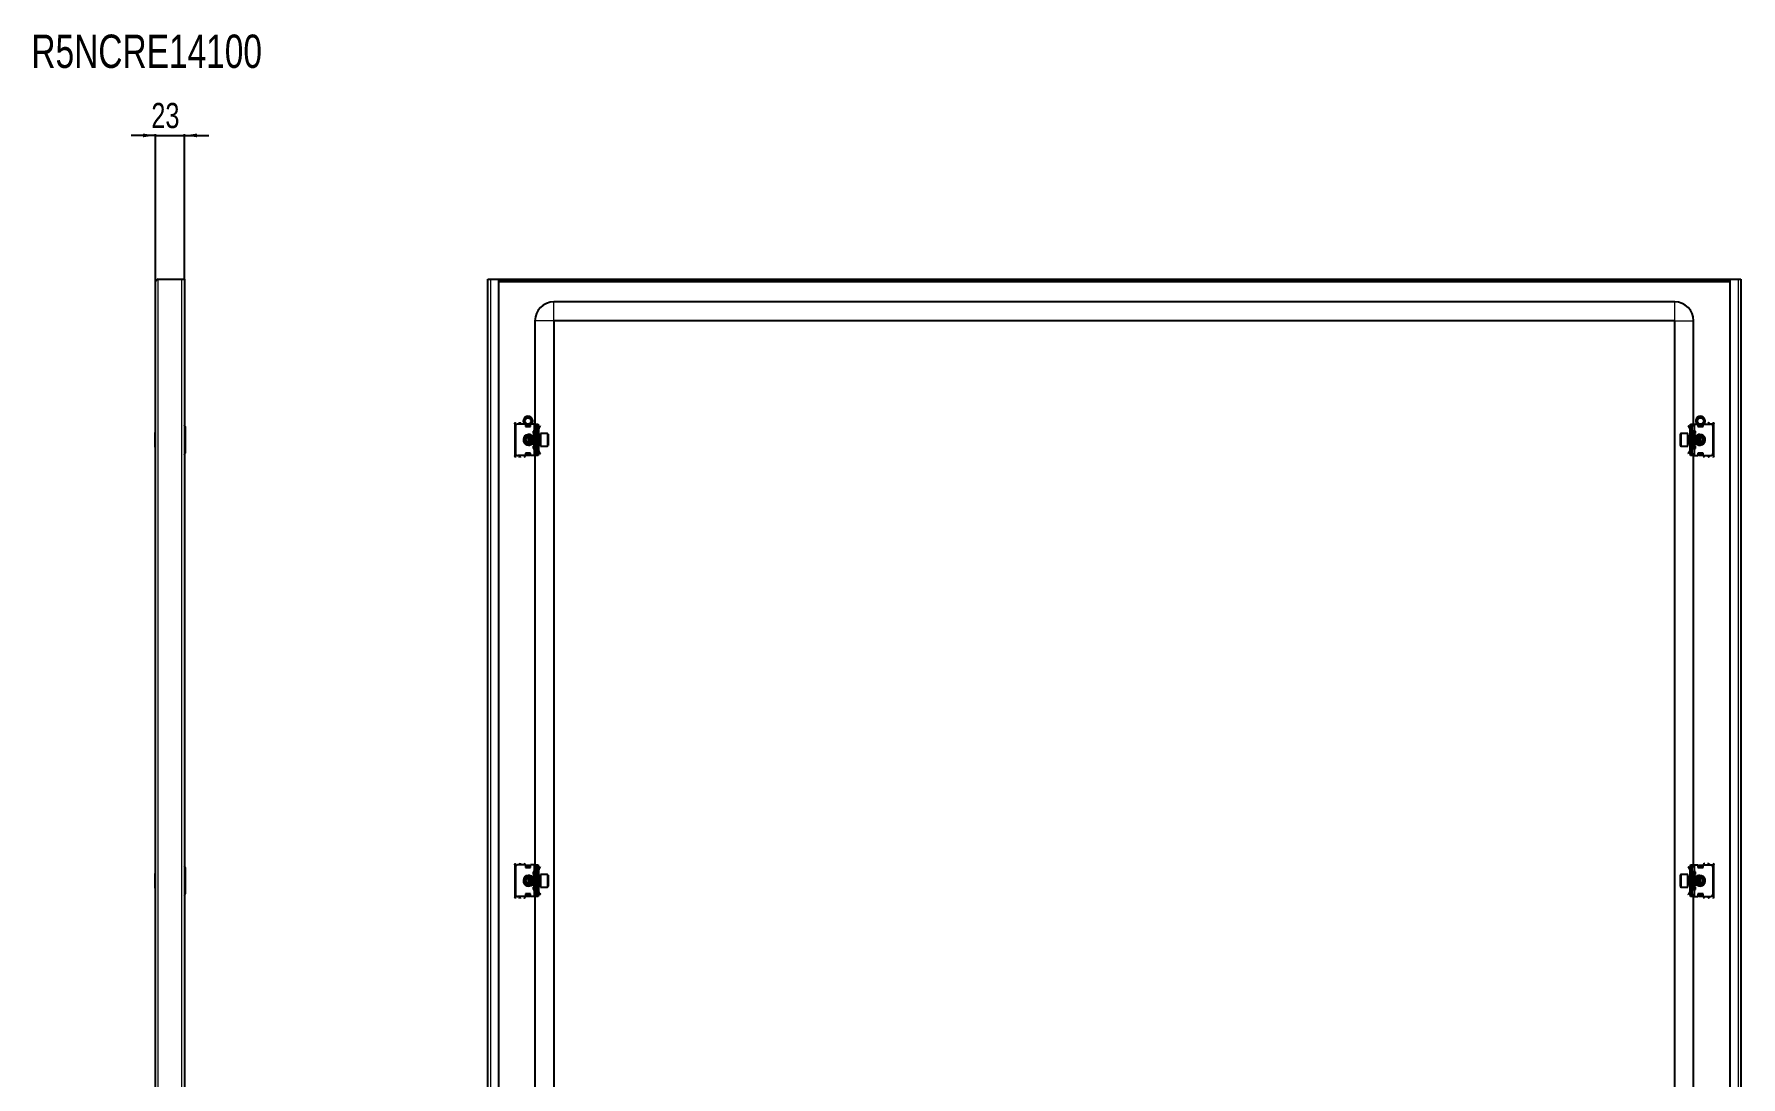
# Model space of a CAD drawing. Header units: millimetres. Extents: x -661 to 2120, y -490 to 1191.
# Drawn here: x 766 to 2120, y 363 to 1191 of the extents above; entities that cross this region are included whole.
import ezdxf

# ---------------------------------------------------------------- set-up
doc = ezdxf.new("R2010")
doc.units = ezdxf.units.MM
doc.layers.add('FORMAT', color=7, linetype='Continuous')
doc.styles.add('SLDTEXTSTYLE0', font='TXT', dxfattribs={"width": 0.75})
doc.dimstyles.new('SLDDIMSTYLE0', dxfattribs={"dimtxt": 20, "dimasz": 10, "dimexe": 0, "dimexo": 0.0625, "dimgap": 5, "dimtad": 2, "dimdec": 1, "dimrnd": 1e-09, "dimzin": 12, "dimdsep": 46, "dimtxsty": 'SLDTEXTSTYLE0', "dimsah": 1, "dimcen": 0.09, "dimadec": 0, "dimazin": 3, "dimtfac": 1, "dimtmove": 0, "dimatfit": 0, "dimfxl": 0, "dimfrac": 2, "dimtolj": 1, "dimtzin": 12, "dimarcsym": 0})

# ---------------------------------------------------------------- blocks, each defined once
blk = doc.blocks.new('_D')
at = {"layer": 'FORMAT'}
for p, q in [((862.3, 1110.4), (843, 1110.4)), ((862.3, 994.2), (862.3, 1111.4)), ((862.3, 1110.4), (885.3, 1110.4)), ((885.3, 996.3), (885.3, 1111.4)), ((885.3, 1110.4), (904.5, 1110.4))]:
    blk.add_line(p, q, dxfattribs=at)
for points in [[(862.3, 1110.4), (852.3, 1111.9), (852.3, 1108.9)], [(885.3, 1110.4), (895.3, 1108.9), (895.3, 1111.9)]]:
    blk.add_solid(points, dxfattribs=at)
at = {"layer": 'FORMAT', "insert": (859, 1136.2), "char_height": 20, "attachment_point": 1, "style": 'SLDTEXTSTYLE0'}
blk.add_mtext('23', dxfattribs=at)

msp = doc.modelspace()

# ---------------------------------------------------------------- linework, layer by layer
at = {"color": 7, "linetype": 'Continuous', "lineweight": 25}
for p, q in [((862.25, -356.66), (862.25, 994.14)), ((864.35, 996.24), (883.15, 996.24)), ((883.15, 996.24), (885.25, 996.24)), ((885.25, 996.24), (885.25, -358.76)), ((1125.79, 996.24), (1127.89, 996.24)), ((1125.79, -358.76), (1125.79, 996.24)), ((1127.89, 996.24), (1134.29, 996.24)), ((1134.29, 996.24), (1134.29, -358.76)), ((1134.29, 996.24), (2111.29, 996.24)), ((1134.29, 994.74), (2111.29, 994.74)), ((2111.29, -358.76), (2111.29, 996.24)), ((2111.29, 996.24), (2117.69, 996.24)), ((2117.69, 996.24), (2119.79, 996.24)), ((2119.79, 996.24), (2119.79, -358.76)), ((2067.29, 978.24), (1178.29, 978.24)), ((1163.29, 963.24), (1163.29, 881.24)), ((1178.29, 963.24), (1178.29, -325.76)), ((2067.29, 963.24), (1178.29, 963.24)), ((2067.29, -325.76), (2067.29, 963.24)), ((2082.29, 881.24), (2082.29, 963.24)), ((1147.29, 881.49), (1147.29, 855.99)), ((1155.79, 881.24), (1149.79, 881.24)), ((1155.79, 881.24), (1155.79, 879.24)), ((1155.99, 880.45), (1155.79, 880.57)), ((1155.99, 879.24), (1155.99, 880.45)), ((1156.04, 880.86), (1156.38, 881.1)), ((1156.54, 880.86), (1156.04, 880.51)), ((1156.04, 880.51), (1156.04, 880.86)), ((1156.04, 879.59), (1156.04, 880.51)), ((1156.54, 881.01), (1156.54, 880.86)), ((1156.54, 880.86), (1156.95, 880.86)), ((1158.64, 880.86), (1159.04, 880.86)), ((1159.04, 880.86), (1159.04, 881.01)), ((1159.54, 880.51), (1159.04, 880.86)), ((1159.21, 881.1), (1159.54, 880.86)), ((1159.54, 880.86), (1159.54, 880.51)), ((1159.79, 880.57), (1159.54, 880.42)), ((1159.54, 880.51), (1159.54, 879.59)), ((1159.79, 879.24), (1159.79, 881.24)), ((1162.29, 881.24), (1159.79, 881.24)), ((1163.79, 881.24), (1162.29, 881.24)), ((1163.79, 881.24), (1165.79, 881.24)), ((1163.79, 879.24), (1163.79, 881.24)), ((1165.79, 881.24), (1165.79, 880.97)), ((1165.79, 880.97), (1165.79, 856.51)), ((1165.79, 880.16), (1166, 879.95)), ((2079.59, 879.95), (2079.79, 880.16)), ((2079.79, 881.24), (2081.79, 881.24)), ((2079.79, 880.97), (2079.79, 881.24)), ((2079.79, 856.51), (2079.79, 880.97)), ((2081.79, 881.24), (2081.79, 879.24)), ((2081.79, 881.24), (2083.29, 881.24)), ((2083.29, 881.24), (2085.79, 881.24)), ((2085.79, 881.24), (2085.79, 879.24)), ((2086.04, 880.42), (2085.79, 880.57)), ((2086.04, 880.86), (2086.38, 881.1)), ((2086.54, 880.86), (2086.04, 880.51)), ((2086.04, 880.51), (2086.04, 880.86)), ((2086.04, 879.59), (2086.04, 880.51)), ((2086.54, 881.01), (2086.54, 880.86)), ((2086.54, 880.86), (2086.95, 880.86)), ((2088.64, 880.86), (2089.04, 880.86)), ((2089.04, 880.86), (2089.04, 881.01)), ((2089.54, 880.51), (2089.04, 880.86)), ((2089.21, 881.1), (2089.54, 880.86)), ((2089.54, 880.86), (2089.54, 880.51)), ((2089.54, 880.51), (2089.54, 879.59)), ((2089.79, 880.57), (2089.59, 880.45)), ((2089.59, 880.45), (2089.59, 879.24)), ((2089.79, 881.24), (2095.79, 881.24)), ((2089.79, 879.24), (2089.79, 881.24)), ((2098.29, 855.99), (2098.29, 881.49)), ((862.25, 874.53), (861.95, 874.53)), ((861.95, 862.96), (861.95, 874.53)), ((885.75, 879.24), (885.75, 858.24)), ((1147.79, 879.24), (1147.79, 858.24)), ((1155.79, 879.24), (1159.79, 879.24)), ((1156.04, 879.24), (1156.04, 879.59)), ((1158.35, 871.74), (1157.79, 871.19)), ((1157.79, 871.19), (1157.79, 866.3)), ((1158.41, 871.74), (1158.35, 871.74)), ((1158.35, 871.74), (1158.35, 865.74)), ((1158.79, 871.19), (1158.41, 871.74)), ((1158.41, 871.74), (1158.41, 867.6)), ((1158.41, 867.6), (1158.41, 865.74)), ((1159.18, 871.74), (1158.79, 871.19)), ((1158.79, 871.19), (1158.79, 867.81)), ((1158.79, 867.81), (1158.79, 866.3)), ((1159.41, 871.74), (1159.18, 871.74)), ((1159.18, 871.74), (1159.18, 867.6)), ((1159.18, 867.6), (1159.18, 865.74)), ((1159.79, 871.19), (1159.41, 871.74)), ((1159.41, 871.74), (1159.41, 867.6)), ((1159.41, 867.6), (1159.41, 865.74)), ((1159.54, 879.59), (1159.54, 879.24)), ((1159.62, 871.43), (1159.87, 871.29)), ((1160.18, 871.74), (1159.79, 871.19)), ((1159.79, 871.19), (1159.79, 867.81)), ((1159.79, 867.81), (1159.79, 866.3)), ((1160.41, 871.74), (1160.18, 871.74)), ((1160.18, 871.74), (1160.18, 867.6)), ((1160.18, 867.6), (1160.18, 865.74)), ((1160.79, 871.19), (1160.41, 871.74)), ((1160.41, 871.74), (1160.41, 867.6)), ((1160.41, 867.6), (1160.41, 865.74)), ((1161.18, 871.74), (1160.79, 871.19)), ((1160.79, 871.19), (1160.79, 867.81)), ((1160.79, 867.81), (1160.79, 866.3)), ((1161.41, 871.74), (1161.18, 871.74)), ((1161.18, 871.74), (1161.18, 867.6)), ((1161.18, 867.6), (1161.18, 865.74)), ((1161.79, 871.19), (1161.41, 871.74)), ((1161.41, 871.74), (1161.41, 867.6)), ((1161.41, 867.6), (1161.41, 865.74)), ((1161.79, 875.74), (1161.79, 873.74)), ((1162.29, 875.74), (1161.79, 875.74)), ((1161.79, 873.99), (1162.79, 873.99)), ((1161.79, 873.74), (1163.47, 872.77)), ((1163.29, 872.74), (1161.79, 872.74)), ((1161.79, 872.74), (1161.79, 864.74)), ((1163.79, 875.74), (1162.29, 875.74)), ((1162.79, 873.99), (1163.29, 873.99)), ((1163.29, 873.99), (1163.29, 872.88)), ((1163.79, 879.24), (1163.79, 858.24)), ((1164.79, 858.24), (1164.79, 879.24)), ((1166.29, 877.49), (1165.79, 877.49)), ((1166.29, 873.99), (1165.79, 873.99)), ((1166.18, 871.74), (1165.79, 871.19)), ((1166.41, 871.74), (1166.18, 871.74)), ((1166.18, 871.74), (1166.18, 867.6)), ((1166.18, 867.6), (1166.18, 865.74)), ((1166.29, 879.24), (1166.29, 878.78)), ((1166.29, 873.99), (1166.29, 877.49)), ((1166.29, 871.74), (1166.29, 873.99)), ((1166.38, 878.91), (1167.35, 879.88)), ((1166.73, 878.55), (1166.38, 878.91)), ((1166.79, 871.19), (1166.41, 871.74)), ((1166.41, 871.74), (1166.41, 867.6)), ((1166.41, 867.6), (1166.41, 865.74)), ((1166.73, 878.55), (1167.71, 879.53)), ((1167.18, 871.74), (1166.79, 871.19)), ((1166.79, 871.19), (1166.79, 867.81)), ((1166.79, 867.81), (1166.79, 866.3)), ((1167.54, 871.74), (1167.18, 871.74)), ((1167.18, 871.74), (1167.18, 867.6)), ((1167.18, 867.6), (1167.18, 865.74)), ((1167.35, 879.88), (1167.71, 879.53)), ((1173.19, 873.74), (1167.79, 873.74)), ((1167.79, 873.74), (1167.79, 863.74)), ((1173.79, 873.14), (1173.79, 864.34)), ((2071.79, 872.81), (2071.79, 873.14)), ((2071.79, 864.34), (2071.79, 872.81)), ((2077.79, 873.74), (2072.39, 873.74)), ((2077.79, 873.36), (2077.79, 873.74)), ((2077.79, 863.74), (2077.79, 873.36)), ((2078.23, 879.88), (2077.88, 879.53)), ((2078.85, 878.55), (2077.88, 879.53)), ((2078.41, 871.74), (2078.04, 871.74)), ((2079.21, 878.91), (2078.23, 879.88)), ((2078.79, 871.19), (2078.41, 871.74)), ((2078.41, 867.6), (2078.41, 871.74)), ((2078.41, 865.74), (2078.41, 867.6)), ((2079.18, 871.74), (2078.79, 871.19)), ((2078.79, 867.81), (2078.79, 871.19)), ((2078.79, 866.3), (2078.79, 867.81)), ((2078.85, 878.55), (2079.21, 878.91)), ((2079.41, 871.74), (2079.18, 871.74)), ((2079.18, 867.6), (2079.18, 871.74)), ((2079.18, 865.74), (2079.18, 867.6)), ((2079.29, 879.24), (2079.29, 878.85)), ((2079.29, 877.49), (2079.79, 877.49)), ((2079.29, 877.49), (2079.29, 873.99)), ((2079.79, 873.99), (2079.29, 873.99)), ((2079.29, 873.99), (2079.29, 871.74)), ((2079.79, 871.19), (2079.41, 871.74)), ((2079.41, 867.6), (2079.41, 871.74)), ((2079.41, 865.74), (2079.41, 867.6)), ((2080.79, 879.24), (2080.79, 858.24)), ((2081.79, 858.24), (2081.79, 879.24)), ((2083.29, 875.74), (2081.79, 875.74)), ((2082.12, 872.77), (2083.79, 873.74)), ((2082.29, 872.88), (2082.29, 873.99)), ((2082.29, 873.99), (2082.79, 873.99)), ((2083.79, 872.74), (2082.29, 872.74)), ((2082.79, 873.99), (2083.79, 873.99)), ((2083.79, 875.74), (2083.29, 875.74)), ((2083.79, 873.74), (2083.79, 875.74)), ((2083.79, 864.74), (2083.79, 872.74)), ((2084.18, 871.74), (2083.79, 871.19)), ((2084.41, 871.74), (2084.18, 871.74)), ((2084.18, 867.6), (2084.18, 871.74)), ((2084.18, 865.74), (2084.18, 867.6)), ((2084.79, 871.19), (2084.41, 871.74)), ((2084.41, 867.6), (2084.41, 871.74)), ((2084.41, 865.74), (2084.41, 867.6)), ((2085.18, 871.74), (2084.79, 871.19)), ((2084.79, 867.81), (2084.79, 871.19)), ((2084.79, 866.3), (2084.79, 867.81)), ((2085.41, 871.74), (2085.18, 871.74)), ((2085.18, 867.6), (2085.18, 871.74)), ((2085.18, 865.74), (2085.18, 867.6)), ((2085.79, 871.19), (2085.41, 871.74)), ((2085.41, 867.6), (2085.41, 871.74)), ((2085.41, 865.74), (2085.41, 867.6)), ((2085.72, 871.29), (2085.96, 871.43)), ((2085.79, 879.24), (2089.79, 879.24)), ((2086.18, 871.74), (2085.79, 871.19)), ((2085.79, 867.81), (2085.79, 871.19)), ((2085.79, 866.3), (2085.79, 867.81)), ((2086.04, 879.24), (2086.04, 879.59)), ((2086.41, 871.74), (2086.18, 871.74)), ((2086.18, 867.6), (2086.18, 871.74)), ((2086.18, 865.74), (2086.18, 867.6)), ((2086.79, 871.19), (2086.41, 871.74)), ((2086.41, 867.6), (2086.41, 871.74)), ((2086.41, 865.74), (2086.41, 867.6)), ((2087.18, 871.74), (2086.79, 871.19)), ((2086.79, 867.81), (2086.79, 871.19)), ((2086.79, 866.3), (2086.79, 867.81)), ((2087.24, 871.74), (2087.18, 871.74)), ((2087.18, 867.6), (2087.18, 871.74)), ((2087.18, 865.74), (2087.18, 867.6)), ((2087.79, 871.19), (2087.24, 871.74)), ((2087.24, 871.51), (2087.24, 871.74)), ((2087.24, 865.74), (2087.24, 871.51)), ((2087.79, 871), (2087.79, 871.19)), ((2087.79, 866.3), (2087.79, 871)), ((2089.54, 879.59), (2089.54, 879.24)), ((2097.79, 858.24), (2097.79, 879.24)), ((861.95, 862.96), (862.25, 862.96)), ((1155.79, 856.24), (1149.79, 856.24)), ((1155.29, 856.24), (1155.29, 855.99)), ((1159.79, 858.24), (1155.79, 858.24)), ((1155.79, 858.24), (1155.79, 856.24)), ((1155.79, 856.36), (1155.99, 856.36)), ((1155.99, 856.36), (1155.99, 858.24)), ((1156.04, 857.89), (1156.04, 858.24)), ((1156.04, 856.97), (1156.04, 857.89)), ((1156.04, 856.97), (1156.54, 856.62)), ((1156.04, 856.62), (1156.04, 856.97)), ((1156.54, 856.27), (1156.04, 856.62)), ((1159.04, 856.62), (1156.54, 856.62)), ((1156.54, 856.62), (1156.54, 856.27)), ((1159.04, 856.27), (1156.54, 856.27)), ((1157.27, 866.18), (1158.1, 865.99)), ((1157.79, 866.3), (1158.35, 865.74)), ((1158.35, 865.74), (1158.41, 865.74)), ((1158.41, 865.74), (1158.79, 866.3)), ((1158.58, 866), (1158.96, 866.06)), ((1158.79, 866.3), (1159.18, 865.74)), ((1159.04, 856.62), (1159.54, 856.97)), ((1159.04, 856.27), (1159.04, 856.62)), ((1159.54, 856.62), (1159.04, 856.27)), ((1159.18, 865.74), (1159.41, 865.74)), ((1159.41, 865.74), (1159.79, 866.3)), ((1159.54, 858.24), (1159.54, 857.89)), ((1159.54, 857.89), (1159.54, 856.97)), ((1159.54, 856.97), (1159.54, 856.62)), ((1159.87, 866.19), (1159.62, 866.05)), ((1159.79, 866.3), (1160.18, 865.74)), ((1159.79, 856.24), (1159.79, 858.24)), ((1162.29, 856.24), (1159.79, 856.24)), ((1160.18, 865.74), (1160.41, 865.74)), ((1160.41, 865.74), (1160.79, 866.3)), ((1160.79, 866.3), (1161.18, 865.74)), ((1161.18, 865.74), (1161.41, 865.74)), ((1161.41, 865.74), (1161.79, 866.3)), ((1161.79, 864.74), (1163.29, 864.74)), ((1163.47, 864.71), (1161.79, 863.74)), ((1161.79, 863.74), (1161.79, 861.74)), ((1162.79, 863.49), (1161.79, 863.49)), ((1161.79, 861.74), (1162.29, 861.74)), ((1162.29, 861.74), (1163.79, 861.74)), ((1163.79, 856.24), (1162.29, 856.24)), ((1163.29, 863.49), (1162.79, 863.49)), ((1163.29, 864.61), (1163.29, 863.49)), ((1163.29, 856.24), (1163.29, 531.24)), ((1163.79, 856.24), (1163.79, 858.24)), ((1165.79, 856.24), (1163.79, 856.24)), ((1165.79, 866.3), (1166.18, 865.74)), ((1165.79, 863.49), (1166.29, 863.49)), ((1166.29, 859.99), (1165.79, 859.99)), ((1166, 857.53), (1165.79, 857.33)), ((1165.79, 856.51), (1165.79, 856.24)), ((1166.18, 865.74), (1166.41, 865.74)), ((1166.29, 863.49), (1166.29, 865.74)), ((1166.29, 859.99), (1166.29, 863.49)), ((1166.29, 858.24), (1166.29, 858.64)), ((1166.73, 858.93), (1166.38, 858.58)), ((1166.38, 858.58), (1167.35, 857.6)), ((1166.41, 865.74), (1166.79, 866.3)), ((1166.73, 858.93), (1167.71, 857.96)), ((1166.79, 866.3), (1167.18, 865.74)), ((1167.18, 865.74), (1167.54, 865.74)), ((1167.35, 857.6), (1167.71, 857.96)), ((1167.79, 863.74), (1173.19, 863.74)), ((2072.39, 863.74), (2077.79, 863.74)), ((2078.85, 858.93), (2077.88, 857.96)), ((2078.23, 857.6), (2077.88, 857.96)), ((2078.04, 865.74), (2078.41, 865.74)), ((2079.21, 858.58), (2078.23, 857.6)), ((2078.41, 865.74), (2078.79, 866.3)), ((2078.79, 866.3), (2079.18, 865.74)), ((2078.85, 858.93), (2079.21, 858.58)), ((2079.18, 865.74), (2079.41, 865.74)), ((2079.29, 865.74), (2079.29, 863.49)), ((2079.29, 863.49), (2079.29, 859.99)), ((2079.29, 863.49), (2079.79, 863.49)), ((2079.29, 859.99), (2079.79, 859.99)), ((2079.29, 858.24), (2079.29, 858.7)), ((2079.41, 865.74), (2079.79, 866.3)), ((2079.79, 857.33), (2079.59, 857.53)), ((2079.79, 856.24), (2079.79, 856.51)), ((2081.79, 856.24), (2079.79, 856.24)), ((2081.79, 861.74), (2083.29, 861.74)), ((2081.79, 858.24), (2081.79, 856.24)), ((2081.79, 856.24), (2083.29, 856.24)), ((2083.79, 863.74), (2082.12, 864.71)), ((2082.29, 864.74), (2083.79, 864.74)), ((2082.29, 863.49), (2082.29, 864.61)), ((2082.79, 863.49), (2082.29, 863.49)), ((2082.29, 531.24), (2082.29, 856.24)), ((2083.79, 863.49), (2082.79, 863.49)), ((2083.29, 861.74), (2083.79, 861.74)), ((2083.29, 856.24), (2085.79, 856.24)), ((2083.79, 866.3), (2084.18, 865.74)), ((2083.79, 861.74), (2083.79, 863.74)), ((2084.18, 865.74), (2084.41, 865.74)), ((2084.41, 865.74), (2084.79, 866.3)), ((2084.79, 866.3), (2085.18, 865.74)), ((2085.18, 865.74), (2085.41, 865.74)), ((2085.41, 865.74), (2085.79, 866.3)), ((2085.96, 866.05), (2085.72, 866.19)), ((2085.79, 866.3), (2086.18, 865.74)), ((2085.79, 858.24), (2085.79, 856.24)), ((2089.79, 858.24), (2085.79, 858.24)), ((2086.04, 857.89), (2086.04, 858.24)), ((2086.04, 856.97), (2086.04, 857.89)), ((2086.04, 856.62), (2086.04, 856.97)), ((2086.04, 856.97), (2086.54, 856.62)), ((2086.54, 856.27), (2086.04, 856.62)), ((2086.18, 865.74), (2086.41, 865.74)), ((2086.41, 865.74), (2086.79, 866.3)), ((2086.54, 856.62), (2086.54, 856.27)), ((2089.04, 856.62), (2086.54, 856.62)), ((2089.04, 856.27), (2086.54, 856.27)), ((2086.63, 866.06), (2087, 866)), ((2086.79, 866.3), (2087.18, 865.74)), ((2087.18, 865.74), (2087.24, 865.74)), ((2087.24, 865.74), (2087.79, 866.3)), ((2087.49, 865.99), (2088.32, 866.18)), ((2089.04, 856.62), (2089.54, 856.97)), ((2089.04, 856.27), (2089.04, 856.62)), ((2089.54, 856.62), (2089.04, 856.27)), ((2089.54, 858.24), (2089.54, 857.89)), ((2089.54, 857.89), (2089.54, 856.97)), ((2089.54, 856.97), (2089.54, 856.62)), ((2089.59, 858.24), (2089.59, 856.36)), ((2089.59, 856.36), (2089.79, 856.36)), ((2089.79, 856.24), (2089.79, 858.24)), ((2089.79, 856.24), (2095.79, 856.24)), ((2090.29, 855.99), (2090.29, 856.24)), ((885.75, 529.24), (885.75, 508.24)), ((1147.29, 531.49), (1147.29, 505.99)), ((1147.79, 529.24), (1147.79, 508.24)), ((1155.79, 531.24), (1149.79, 531.24)), ((1155.29, 531.49), (1155.29, 531.24)), ((1155.79, 531.24), (1155.79, 529.24)), ((1155.99, 531.12), (1155.79, 531.12)), ((1155.79, 529.24), (1159.79, 529.24)), ((1155.99, 529.24), (1155.99, 531.12)), ((1156.04, 530.86), (1156.54, 531.22)), ((1156.54, 530.86), (1156.04, 530.51)), ((1156.04, 530.51), (1156.04, 530.86)), ((1156.04, 529.59), (1156.04, 530.51)), ((1156.04, 529.24), (1156.04, 529.59)), ((1156.54, 531.22), (1156.54, 530.86)), ((1156.54, 531.22), (1159.04, 531.22)), ((1156.54, 530.86), (1159.04, 530.86)), ((1159.04, 530.86), (1159.04, 531.22)), ((1159.04, 531.22), (1159.54, 530.86)), ((1159.54, 530.51), (1159.04, 530.86)), ((1159.54, 530.86), (1159.54, 530.51)), ((1159.54, 530.51), (1159.54, 529.59)), ((1159.54, 529.59), (1159.54, 529.24)), ((1159.79, 529.24), (1159.79, 531.24)), ((1162.29, 531.24), (1159.79, 531.24)), ((1163.79, 531.24), (1162.29, 531.24)), ((1163.79, 531.24), (1165.79, 531.24)), ((1163.79, 529.24), (1163.79, 531.24)), ((1163.79, 529.24), (1163.79, 508.24)), ((1164.79, 508.24), (1164.79, 529.24)), ((1165.79, 531.24), (1165.79, 530.97)), ((1165.79, 530.97), (1165.79, 506.51)), ((1165.79, 530.16), (1166, 529.95)), ((1166.29, 529.24), (1166.29, 528.78)), ((1166.38, 528.91), (1167.35, 529.88)), ((1166.73, 528.55), (1166.38, 528.91)), ((1166.73, 528.55), (1167.71, 529.53)), ((1167.35, 529.88), (1167.71, 529.53)), ((2078.23, 529.88), (2077.88, 529.53)), ((2078.85, 528.55), (2077.88, 529.53)), ((2079.21, 528.91), (2078.23, 529.88)), ((2078.85, 528.55), (2079.21, 528.91)), ((2079.29, 529.24), (2079.29, 528.85)), ((2079.59, 529.95), (2079.79, 530.16)), ((2079.79, 531.24), (2081.79, 531.24)), ((2079.79, 530.97), (2079.79, 531.24)), ((2079.79, 506.51), (2079.79, 530.97)), ((2080.79, 529.24), (2080.79, 508.24)), ((2081.79, 531.24), (2081.79, 529.24)), ((2081.79, 531.24), (2083.29, 531.24)), ((2081.79, 508.24), (2081.79, 529.24)), ((2083.29, 531.24), (2085.79, 531.24)), ((2085.79, 531.24), (2085.79, 529.24)), ((2085.79, 529.24), (2089.79, 529.24)), ((2086.04, 530.86), (2086.54, 531.22)), ((2086.54, 530.86), (2086.04, 530.51)), ((2086.04, 530.51), (2086.04, 530.86)), ((2086.04, 529.59), (2086.04, 530.51)), ((2086.04, 529.24), (2086.04, 529.59)), ((2086.54, 531.22), (2086.54, 530.86)), ((2086.54, 531.22), (2089.04, 531.22)), ((2086.54, 530.86), (2089.04, 530.86)), ((2089.04, 530.86), (2089.04, 531.22)), ((2089.04, 531.22), (2089.54, 530.86)), ((2089.54, 530.51), (2089.04, 530.86)), ((2089.54, 530.86), (2089.54, 530.51)), ((2089.54, 530.51), (2089.54, 529.59)), ((2089.54, 529.59), (2089.54, 529.24)), ((2089.59, 531.12), (2089.59, 529.24)), ((2089.79, 531.12), (2089.59, 531.12)), ((2089.79, 529.24), (2089.79, 531.24)), ((2089.79, 531.24), (2095.79, 531.24)), ((2090.29, 531.24), (2090.29, 531.49)), ((2097.79, 508.24), (2097.79, 529.24)), ((2098.29, 505.99), (2098.29, 531.49)), ((862.25, 524.53), (861.95, 524.53)), ((861.95, 512.96), (861.95, 524.53)), ((1157.27, 516.18), (1158.1, 515.99)), ((1158.35, 521.74), (1157.79, 521.19)), ((1157.79, 521.19), (1157.79, 516.3)), ((1157.79, 516.3), (1158.35, 515.74)), ((1158.41, 521.74), (1158.35, 521.74)), ((1158.35, 521.74), (1158.35, 515.74)), ((1158.35, 515.74), (1158.41, 515.74)), ((1158.79, 521.19), (1158.41, 521.74)), ((1158.41, 521.74), (1158.41, 517.6)), ((1158.41, 517.6), (1158.41, 515.74)), ((1158.41, 515.74), (1158.79, 516.3)), ((1158.58, 516), (1158.96, 516.06)), ((1159.18, 521.74), (1158.79, 521.19)), ((1158.79, 521.19), (1158.79, 517.81)), ((1158.79, 517.81), (1158.79, 516.3)), ((1158.79, 516.3), (1159.18, 515.74)), ((1159.41, 521.74), (1159.18, 521.74)), ((1159.18, 521.74), (1159.18, 517.6)), ((1159.18, 517.6), (1159.18, 515.74)), ((1159.18, 515.74), (1159.41, 515.74)), ((1159.79, 521.19), (1159.41, 521.74)), ((1159.41, 521.74), (1159.41, 517.6)), ((1159.41, 517.6), (1159.41, 515.74)), ((1159.41, 515.74), (1159.79, 516.3)), ((1159.62, 521.43), (1159.87, 521.29)), ((1159.87, 516.19), (1159.62, 516.05)), ((1160.18, 521.74), (1159.79, 521.19)), ((1159.79, 521.19), (1159.79, 517.81)), ((1159.79, 517.81), (1159.79, 516.3)), ((1159.79, 516.3), (1160.18, 515.74)), ((1160.41, 521.74), (1160.18, 521.74)), ((1160.18, 521.74), (1160.18, 517.6)), ((1160.18, 517.6), (1160.18, 515.74)), ((1160.18, 515.74), (1160.41, 515.74)), ((1160.79, 521.19), (1160.41, 521.74)), ((1160.41, 521.74), (1160.41, 517.6)), ((1160.41, 517.6), (1160.41, 515.74)), ((1160.41, 515.74), (1160.79, 516.3)), ((1161.18, 521.74), (1160.79, 521.19)), ((1160.79, 521.19), (1160.79, 517.81)), ((1160.79, 517.81), (1160.79, 516.3)), ((1160.79, 516.3), (1161.18, 515.74)), ((1161.41, 521.74), (1161.18, 521.74)), ((1161.18, 521.74), (1161.18, 517.6)), ((1161.18, 517.6), (1161.18, 515.74)), ((1161.18, 515.74), (1161.41, 515.74)), ((1161.79, 521.19), (1161.41, 521.74)), ((1161.41, 521.74), (1161.41, 517.6)), ((1161.41, 517.6), (1161.41, 515.74)), ((1161.41, 515.74), (1161.79, 516.3)), ((1161.79, 525.74), (1161.79, 523.74)), ((1162.29, 525.74), (1161.79, 525.74)), ((1161.79, 523.99), (1162.79, 523.99)), ((1161.79, 523.74), (1163.47, 522.77)), ((1163.29, 522.74), (1161.79, 522.74)), ((1161.79, 522.74), (1161.79, 514.74)), ((1161.79, 514.74), (1163.29, 514.74)), ((1163.47, 514.71), (1161.79, 513.74)), ((1163.79, 525.74), (1162.29, 525.74)), ((1162.79, 523.99), (1163.29, 523.99)), ((1163.29, 523.99), (1163.29, 522.88)), ((1163.29, 514.61), (1163.29, 513.49)), ((1166.29, 527.49), (1165.79, 527.49)), ((1166.29, 523.99), (1165.79, 523.99)), ((1166.18, 521.74), (1165.79, 521.19)), ((1165.79, 516.3), (1166.18, 515.74)), ((1166.41, 521.74), (1166.18, 521.74)), ((1166.18, 521.74), (1166.18, 517.6)), ((1166.18, 517.6), (1166.18, 515.74)), ((1166.18, 515.74), (1166.41, 515.74)), ((1166.29, 523.99), (1166.29, 527.49)), ((1166.29, 521.74), (1166.29, 523.99)), ((1166.29, 513.49), (1166.29, 515.74)), ((1166.79, 521.19), (1166.41, 521.74)), ((1166.41, 521.74), (1166.41, 517.6)), ((1166.41, 517.6), (1166.41, 515.74)), ((1166.41, 515.74), (1166.79, 516.3)), ((1167.18, 521.74), (1166.79, 521.19)), ((1166.79, 521.19), (1166.79, 517.81)), ((1166.79, 517.81), (1166.79, 516.3)), ((1166.79, 516.3), (1167.18, 515.74)), ((1167.54, 521.74), (1167.18, 521.74)), ((1167.18, 521.74), (1167.18, 517.6)), ((1167.18, 517.6), (1167.18, 515.74)), ((1167.18, 515.74), (1167.54, 515.74)), ((1173.19, 523.74), (1167.79, 523.74)), ((1167.79, 523.74), (1167.79, 513.74)), ((1173.79, 523.14), (1173.79, 514.34)), ((2071.79, 522.81), (2071.79, 523.14)), ((2071.79, 514.34), (2071.79, 522.81)), ((2077.79, 523.74), (2072.39, 523.74)), ((2077.79, 523.36), (2077.79, 523.74)), ((2077.79, 513.74), (2077.79, 523.36)), ((2078.41, 521.74), (2078.04, 521.74)), ((2078.04, 515.74), (2078.41, 515.74)), ((2078.79, 521.19), (2078.41, 521.74)), ((2078.41, 517.6), (2078.41, 521.74)), ((2078.41, 515.74), (2078.41, 517.6)), ((2078.41, 515.74), (2078.79, 516.3)), ((2079.18, 521.74), (2078.79, 521.19)), ((2078.79, 517.81), (2078.79, 521.19)), ((2078.79, 516.3), (2078.79, 517.81)), ((2078.79, 516.3), (2079.18, 515.74)), ((2079.41, 521.74), (2079.18, 521.74)), ((2079.18, 517.6), (2079.18, 521.74)), ((2079.18, 515.74), (2079.18, 517.6)), ((2079.18, 515.74), (2079.41, 515.74)), ((2079.29, 527.49), (2079.79, 527.49)), ((2079.29, 527.49), (2079.29, 523.99)), ((2079.79, 523.99), (2079.29, 523.99)), ((2079.29, 523.99), (2079.29, 521.74)), ((2079.29, 515.74), (2079.29, 513.49)), ((2079.79, 521.19), (2079.41, 521.74)), ((2079.41, 517.6), (2079.41, 521.74)), ((2079.41, 515.74), (2079.41, 517.6)), ((2079.41, 515.74), (2079.79, 516.3)), ((2083.29, 525.74), (2081.79, 525.74)), ((2082.12, 522.77), (2083.79, 523.74)), ((2083.79, 513.74), (2082.12, 514.71)), ((2082.29, 522.88), (2082.29, 523.99)), ((2082.29, 523.99), (2082.79, 523.99)), ((2083.79, 522.74), (2082.29, 522.74)), ((2082.29, 514.74), (2083.79, 514.74)), ((2082.29, 513.49), (2082.29, 514.61)), ((2082.79, 523.99), (2083.79, 523.99)), ((2083.79, 525.74), (2083.29, 525.74)), ((2083.79, 523.74), (2083.79, 525.74)), ((2083.79, 514.74), (2083.79, 522.74)), ((2084.18, 521.74), (2083.79, 521.19)), ((2083.79, 516.3), (2084.18, 515.74)), ((2084.41, 521.74), (2084.18, 521.74)), ((2084.18, 517.6), (2084.18, 521.74)), ((2084.18, 515.74), (2084.18, 517.6)), ((2084.18, 515.74), (2084.41, 515.74)), ((2084.79, 521.19), (2084.41, 521.74)), ((2084.41, 517.6), (2084.41, 521.74)), ((2084.41, 515.74), (2084.41, 517.6)), ((2084.41, 515.74), (2084.79, 516.3)), ((2085.18, 521.74), (2084.79, 521.19)), ((2084.79, 517.81), (2084.79, 521.19)), ((2084.79, 516.3), (2084.79, 517.81)), ((2084.79, 516.3), (2085.18, 515.74)), ((2085.41, 521.74), (2085.18, 521.74)), ((2085.18, 517.6), (2085.18, 521.74)), ((2085.18, 515.74), (2085.18, 517.6)), ((2085.18, 515.74), (2085.41, 515.74)), ((2085.79, 521.19), (2085.41, 521.74)), ((2085.41, 517.6), (2085.41, 521.74)), ((2085.41, 515.74), (2085.41, 517.6)), ((2085.41, 515.74), (2085.79, 516.3)), ((2085.72, 521.29), (2085.96, 521.43)), ((2085.96, 516.05), (2085.72, 516.19)), ((2086.18, 521.74), (2085.79, 521.19)), ((2085.79, 517.81), (2085.79, 521.19)), ((2085.79, 516.3), (2085.79, 517.81)), ((2085.79, 516.3), (2086.18, 515.74)), ((2086.41, 521.74), (2086.18, 521.74)), ((2086.18, 517.6), (2086.18, 521.74)), ((2086.18, 515.74), (2086.18, 517.6)), ((2086.18, 515.74), (2086.41, 515.74)), ((2086.79, 521.19), (2086.41, 521.74)), ((2086.41, 517.6), (2086.41, 521.74)), ((2086.41, 515.74), (2086.41, 517.6)), ((2086.41, 515.74), (2086.79, 516.3)), ((2086.63, 516.06), (2087, 516)), ((2087.18, 521.74), (2086.79, 521.19)), ((2086.79, 517.81), (2086.79, 521.19)), ((2086.79, 516.3), (2086.79, 517.81)), ((2086.79, 516.3), (2087.18, 515.74)), ((2087.24, 521.74), (2087.18, 521.74)), ((2087.18, 517.6), (2087.18, 521.74)), ((2087.18, 515.74), (2087.18, 517.6)), ((2087.18, 515.74), (2087.24, 515.74)), ((2087.79, 521.19), (2087.24, 521.74)), ((2087.24, 521.51), (2087.24, 521.74)), ((2087.24, 515.74), (2087.24, 521.51)), ((2087.24, 515.74), (2087.79, 516.3)), ((2087.49, 515.99), (2088.32, 516.18)), ((2087.79, 521), (2087.79, 521.19)), ((2087.79, 516.3), (2087.79, 521)), ((861.95, 512.96), (862.25, 512.96)), ((1155.79, 506.24), (1149.79, 506.24)), ((1155.29, 506.24), (1155.29, 505.99)), ((1159.79, 508.24), (1155.79, 508.24)), ((1155.79, 508.24), (1155.79, 506.24)), ((1155.79, 506.36), (1155.99, 506.36)), ((1155.99, 506.36), (1155.99, 508.24)), ((1156.04, 507.89), (1156.04, 508.24)), ((1156.04, 506.97), (1156.04, 507.89)), ((1156.04, 506.97), (1156.54, 506.62)), ((1156.04, 506.62), (1156.04, 506.97)), ((1156.54, 506.27), (1156.04, 506.62)), ((1159.04, 506.62), (1156.54, 506.62)), ((1156.54, 506.62), (1156.54, 506.27)), ((1159.04, 506.27), (1156.54, 506.27)), ((1159.04, 506.62), (1159.54, 506.97)), ((1159.04, 506.27), (1159.04, 506.62)), ((1159.54, 506.62), (1159.04, 506.27)), ((1159.54, 508.24), (1159.54, 507.89)), ((1159.54, 507.89), (1159.54, 506.97)), ((1159.54, 506.97), (1159.54, 506.62)), ((1159.79, 506.24), (1159.79, 508.24)), ((1162.29, 506.24), (1159.79, 506.24)), ((1161.79, 513.74), (1161.79, 511.74)), ((1162.79, 513.49), (1161.79, 513.49)), ((1161.79, 511.74), (1162.29, 511.74)), ((1162.29, 511.74), (1163.79, 511.74)), ((1163.79, 506.24), (1162.29, 506.24)), ((1163.29, 513.49), (1162.79, 513.49)), ((1163.29, 506.24), (1163.29, 131.24)), ((1163.79, 506.24), (1163.79, 508.24)), ((1165.79, 506.24), (1163.79, 506.24)), ((1165.79, 513.49), (1166.29, 513.49)), ((1166.29, 509.99), (1165.79, 509.99)), ((1166, 507.53), (1165.79, 507.33)), ((1165.79, 506.51), (1165.79, 506.24)), ((1166.29, 509.99), (1166.29, 513.49)), ((1166.29, 508.24), (1166.29, 508.64)), ((1166.73, 508.93), (1166.38, 508.58)), ((1166.38, 508.58), (1167.35, 507.6)), ((1166.73, 508.93), (1167.71, 507.96)), ((1167.35, 507.6), (1167.71, 507.96)), ((1167.79, 513.74), (1173.19, 513.74)), ((2072.39, 513.74), (2077.79, 513.74)), ((2078.85, 508.93), (2077.88, 507.96)), ((2078.23, 507.6), (2077.88, 507.96)), ((2079.21, 508.58), (2078.23, 507.6)), ((2078.85, 508.93), (2079.21, 508.58)), ((2079.29, 513.49), (2079.29, 509.99)), ((2079.29, 513.49), (2079.79, 513.49)), ((2079.29, 509.99), (2079.79, 509.99)), ((2079.29, 508.24), (2079.29, 508.7)), ((2079.79, 507.33), (2079.59, 507.53)), ((2079.79, 506.24), (2079.79, 506.51)), ((2081.79, 506.24), (2079.79, 506.24)), ((2081.79, 511.74), (2083.29, 511.74)), ((2081.79, 508.24), (2081.79, 506.24)), ((2081.79, 506.24), (2083.29, 506.24)), ((2082.79, 513.49), (2082.29, 513.49)), ((2082.29, 131.24), (2082.29, 506.24)), ((2083.79, 513.49), (2082.79, 513.49)), ((2083.29, 511.74), (2083.79, 511.74)), ((2083.29, 506.24), (2085.79, 506.24)), ((2083.79, 511.74), (2083.79, 513.74)), ((2089.79, 508.24), (2085.79, 508.24)), ((2085.79, 508.24), (2085.79, 506.24)), ((2086.04, 507.89), (2086.04, 508.24)), ((2086.04, 506.97), (2086.04, 507.89)), ((2086.04, 506.97), (2086.54, 506.62)), ((2086.04, 506.62), (2086.04, 506.97)), ((2086.54, 506.27), (2086.04, 506.62)), ((2089.04, 506.62), (2086.54, 506.62)), ((2086.54, 506.62), (2086.54, 506.27)), ((2089.04, 506.27), (2086.54, 506.27)), ((2089.04, 506.62), (2089.54, 506.97)), ((2089.04, 506.27), (2089.04, 506.62)), ((2089.54, 506.62), (2089.04, 506.27)), ((2089.54, 508.24), (2089.54, 507.89)), ((2089.54, 507.89), (2089.54, 506.97)), ((2089.54, 506.97), (2089.54, 506.62)), ((2089.59, 508.24), (2089.59, 506.36)), ((2089.59, 506.36), (2089.79, 506.36)), ((2089.79, 506.24), (2089.79, 508.24)), ((2089.79, 506.24), (2095.79, 506.24)), ((2090.29, 505.99), (2090.29, 506.24))]:
    msp.add_line(p, q, dxfattribs=at)
at = {"color": 8, "linetype": 'Continuous', "lineweight": 18}
for p, q in [((864.35, -358.76), (864.35, 996.24)), ((883.15, -358.76), (883.15, 996.24)), ((1127.89, 996.24), (1127.89, -358.76)), ((1134.29, 994.14), (2111.29, 994.14)), ((2117.69, 996.24), (2117.69, -358.76)), ((1178.29, 963.24), (1178.29, 978.24)), ((2067.29, 963.24), (2067.29, 978.24)), ((1178.29, 963.24), (1163.29, 963.24)), ((2067.29, 963.24), (2082.29, 963.24)), ((1147.29, 881.49), (1151.29, 881.49)), ((1151.29, 881.49), (1154.79, 881.49)), ((1162.29, 881.24), (1162.29, 875.74)), ((1165.79, 879.74), (1166, 879.95)), ((2079.79, 879.74), (2079.59, 879.95)), ((2083.29, 875.74), (2083.29, 881.24)), ((2090.79, 881.49), (2094.29, 881.49)), ((2098.29, 881.49), (2094.29, 881.49)), ((1159.54, 879.59), (1156.04, 879.59)), ((1162.79, 875.74), (1162.79, 873.99)), ((1163.29, 864.74), (1163.29, 872.74)), ((1164.79, 879.24), (1163.79, 879.24)), ((1165.79, 879.24), (1166.29, 879.24)), ((1167.54, 871.51), (1167.54, 871.74)), ((1167.54, 865.74), (1167.54, 871.51)), ((1173.19, 863.74), (1173.19, 873.74)), ((2072.39, 873.74), (2072.39, 873.36)), ((2072.39, 873.36), (2072.39, 863.74)), ((2078.04, 871.74), (2078.04, 865.74)), ((2079.79, 879.24), (2079.29, 879.24)), ((2081.79, 879.24), (2080.79, 879.24)), ((2082.29, 872.74), (2082.29, 864.74)), ((2082.79, 873.99), (2082.79, 875.74)), ((2089.54, 879.59), (2086.04, 879.59)), ((1147.29, 855.99), (1151.29, 855.99)), ((1155.29, 855.99), (1151.29, 855.99)), ((1156.04, 857.89), (1159.54, 857.89)), ((1162.29, 861.74), (1162.29, 856.24)), ((1162.79, 863.49), (1162.79, 861.74)), ((1163.79, 858.24), (1164.79, 858.24)), ((1165.79, 858.24), (1166.29, 858.24)), ((1165.79, 857.74), (1166, 857.53)), ((2079.79, 858.24), (2079.29, 858.24)), ((2079.79, 857.74), (2079.59, 857.53)), ((2080.79, 858.24), (2081.79, 858.24)), ((2082.79, 861.74), (2082.79, 863.49)), ((2083.29, 856.24), (2083.29, 861.74)), ((2086.04, 857.89), (2089.54, 857.89)), ((2094.29, 855.99), (2090.29, 855.99)), ((2098.29, 855.99), (2094.29, 855.99)), ((1147.29, 531.49), (1151.29, 531.49)), ((1151.29, 531.49), (1155.29, 531.49)), ((1159.54, 529.59), (1156.04, 529.59)), ((1162.29, 531.24), (1162.29, 525.74)), ((1164.79, 529.24), (1163.79, 529.24)), ((1165.79, 529.74), (1166, 529.95)), ((1165.79, 529.24), (1166.29, 529.24)), ((2079.79, 529.24), (2079.29, 529.24)), ((2079.79, 529.74), (2079.59, 529.95)), ((2081.79, 529.24), (2080.79, 529.24)), ((2083.29, 525.74), (2083.29, 531.24)), ((2089.54, 529.59), (2086.04, 529.59)), ((2090.29, 531.49), (2094.29, 531.49)), ((2098.29, 531.49), (2094.29, 531.49)), ((1162.79, 525.74), (1162.79, 523.99)), ((1163.29, 514.74), (1163.29, 522.74)), ((1167.54, 521.51), (1167.54, 521.74)), ((1167.54, 515.74), (1167.54, 521.51)), ((1173.19, 513.74), (1173.19, 523.74)), ((2072.39, 523.74), (2072.39, 523.36)), ((2072.39, 523.36), (2072.39, 513.74)), ((2078.04, 521.74), (2078.04, 515.74)), ((2082.29, 522.74), (2082.29, 514.74)), ((2082.79, 523.99), (2082.79, 525.74)), ((1147.29, 505.99), (1151.29, 505.99)), ((1155.29, 505.99), (1151.29, 505.99)), ((1156.04, 507.89), (1159.54, 507.89)), ((1162.29, 511.74), (1162.29, 506.24)), ((1162.79, 513.49), (1162.79, 511.74)), ((1163.79, 508.24), (1164.79, 508.24)), ((1165.79, 508.24), (1166.29, 508.24)), ((1165.79, 507.74), (1166, 507.53)), ((2079.79, 508.24), (2079.29, 508.24)), ((2079.79, 507.74), (2079.59, 507.53)), ((2080.79, 508.24), (2081.79, 508.24)), ((2082.79, 511.74), (2082.79, 513.49)), ((2083.29, 506.24), (2083.29, 511.74)), ((2086.04, 507.89), (2089.54, 507.89)), ((2094.29, 505.99), (2090.29, 505.99)), ((2098.29, 505.99), (2094.29, 505.99))]:
    msp.add_line(p, q, dxfattribs=at)
at = {"color": 7, "linetype": 'Continuous', "lineweight": 25, "flags": 128}
for points in [[(1158.96, 871.42), (1158.83, 871.45), (1158.58, 871.49)], [(2087, 871.49), (2086.76, 871.45), (2086.63, 871.42)], [(1158.96, 521.42), (1158.83, 521.45), (1158.58, 521.49)], [(2087, 521.49), (2086.76, 521.45), (2086.63, 521.42)]]:
    msp.add_lwpolyline(points, dxfattribs=at)
at = {"color": 7, "linetype": 'Continuous', "lineweight": 25}
for centre, radius in [((1157.79, 883.74), 3), ((1157.79, 883.74), 2.5), ((2087.79, 883.74), 3), ((2087.79, 883.74), 2.5)]:
    msp.add_circle(centre, radius, dxfattribs=at)
for centre, radius, start, end in [((1178.29, 963.24), 15, 90, 180), ((2067.29, 963.24), 15, 0, 90), ((883.75, 879.24), 2, 0, 41.40962), ((1149.79, 879.24), 2, 90, 180), ((1157.79, 883.74), 3.75, 0, 221.81031), ((1157.79, 883.74), 3.75, 318.18969, 0), ((1166.79, 879.24), 2, 120, 180), ((1165.29, 879.24), 1, 0, 45), ((2080.29, 879.24), 1, 135, 180), ((2078.79, 879.24), 2, 0, 60), ((2087.79, 883.74), 3.75, 0, 221.81031), ((2087.79, 883.74), 3.75, 318.18969, 0), ((2095.79, 879.24), 2, 0, 90), ((1158.29, 868.74), 4, 45.71765, 270), ((1158.29, 868.74), 3, 74.33161, 285.66839), ((1158.29, 868.74), 2.76, 94.01261, 248.2426), ((1158.29, 868.74), 2.45, 101.79772, 258.20228), ((1163.29, 873.24), 0.5, 270, 0), ((1167.54, 871.99), 0.25, 270, 0), ((1173.19, 873.14), 0.6, 0, 90), ((2072.39, 873.14), 0.6, 90, 180), ((2078.04, 871.99), 0.25, 180, 270), ((2082.29, 873.24), 0.5, 180, 270), ((2087.29, 868.74), 4, 90, 134.28235), ((2087.29, 868.74), 4, 225.71765, 90), ((2087.29, 868.74), 3, 254.33161, 105.66839), ((2087.29, 868.74), 2.76, 291.7574, 85.98739), ((2087.29, 868.74), 2.45, 21.7574, 78.20228), ((2087.29, 868.74), 2.45, 281.79772, 21.7574), ((883.75, 858.24), 2, 318.59038, 0), ((1149.79, 858.24), 2, 180, 270), ((1158.29, 868.74), 4, 270, 314.28235), ((1163.29, 864.24), 0.5, 0, 90), ((1166.79, 858.24), 2, 180, 240), ((1165.29, 858.24), 1, 315, 0), ((1167.54, 865.49), 0.25, 360, 90), ((1173.19, 864.34), 0.6, 270, 360), ((2072.39, 864.34), 0.6, 180, 270), ((2078.04, 865.49), 0.25, 90, 180), ((2080.29, 858.24), 1, 180, 225), ((2078.79, 858.24), 2, 300, 0), ((2082.29, 864.24), 0.5, 90, 180), ((2095.79, 858.24), 2, 270, 0), ((883.75, 529.24), 2, 0, 41.40962), ((1149.79, 529.24), 2, 90, 180), ((1166.79, 529.24), 2, 120, 180), ((1165.29, 529.24), 1, 0, 45), ((2080.29, 529.24), 1, 135, 180), ((2078.79, 529.24), 2, 0, 60), ((2095.79, 529.24), 2, 0, 90), ((1158.29, 518.74), 4, 45.71765, 270), ((1158.29, 518.74), 3, 74.33161, 285.66839), ((1158.29, 518.74), 2.76, 94.01261, 248.2426), ((1158.29, 518.74), 2.45, 101.79772, 258.20228), ((1158.29, 518.74), 4, 270, 314.28235), ((1163.29, 523.24), 0.5, 270, 360), ((1163.29, 514.24), 0.5, 0, 90), ((1167.54, 521.99), 0.25, 270, 0), ((1167.54, 515.49), 0.25, 360, 90), ((1173.19, 523.14), 0.6, 0, 90), ((2072.39, 523.14), 0.6, 90, 180), ((2078.04, 521.99), 0.25, 180, 270), ((2078.04, 515.49), 0.25, 90, 180), ((2082.29, 523.24), 0.5, 180, 270), ((2082.29, 514.24), 0.5, 90, 180), ((2087.29, 518.74), 4, 90, 134.28235), ((2087.29, 518.74), 4, 225.71765, 90), ((2087.29, 518.74), 3, 254.33161, 105.66839), ((2087.29, 518.74), 2.76, 291.7574, 85.98739), ((2087.29, 518.74), 2.45, 21.7574, 78.20228), ((2087.29, 518.74), 2.45, 281.79772, 21.7574), ((883.75, 508.24), 2, 318.59038, 0), ((1149.79, 508.24), 2, 180, 270), ((1166.79, 508.24), 2, 180, 240), ((1165.29, 508.24), 1, 315, 0), ((1173.19, 514.34), 0.6, 270, 0), ((2072.39, 514.34), 0.6, 180, 270), ((2080.29, 508.24), 1, 180, 225), ((2078.79, 508.24), 2, 300, 0), ((2095.79, 508.24), 2, 270, 0)]:
    msp.add_arc(centre, radius, start, end, dxfattribs=at)
at = {"color": 8, "linetype": 'Continuous', "lineweight": 18}
for centre, start, end in [((1158.29, 868.74), 38.94244, 270), ((2087.29, 868.74), 218.94244, 90), ((2087.29, 868.74), 90, 141.05756), ((1158.29, 868.74), 270, 321.05756), ((1158.29, 518.74), 38.94244, 270), ((1158.29, 518.74), 270, 321.05756), ((2087.29, 518.74), 218.94244, 90), ((2087.29, 518.74), 90, 141.05756)]:
    msp.add_arc(centre, 4.5, start, end, dxfattribs=at)
at = {"color": 7, "linetype": 'Continuous', "lineweight": 25}
for points, knots in [([(864.35, 996.24), (864.07, 996.06), (863.81, 995.89), (863.29, 995.54), (863.06, 995.37), (862.67, 995.02), (862.52, 994.84), (862.31, 994.49), (862.25, 994.32), (862.25, 994.14)], [0, 0, 0, 0, 0.25, 0.25, 0.5, 0.5, 0.75, 0.75, 1, 1, 1, 1]), ([(1147.29, 881.49), (1147.39, 881.74), (1147.58, 882.22), (1147.77, 882.62), (1147.87, 882.81)], [0, 0, 0, 0, 0.5020654, 1, 1, 1, 1]), ([(1150.72, 882.8), (1150.8, 882.65), (1150.98, 882.3), (1151.17, 881.81), (1151.28, 881.53), (1151.29, 881.49)], [0, 0, 0, 0, 0.4154826, 0.9171518, 1, 1, 1, 1]), ([(1151.29, 881.49), (1151.39, 881.74), (1151.58, 882.22), (1151.77, 882.62), (1151.87, 882.81)], [0, 0, 0, 0, 0.5020654, 1, 1, 1, 1]), ([(2093.72, 882.8), (2093.8, 882.65), (2093.98, 882.3), (2094.17, 881.81), (2094.28, 881.53), (2094.29, 881.49)], [0, 0, 0, 0, 0.4154826, 0.9171518, 1, 1, 1, 1]), ([(2094.29, 881.49), (2094.39, 881.74), (2094.58, 882.22), (2094.77, 882.62), (2094.87, 882.81)], [0, 0, 0, 0, 0.5020654, 1, 1, 1, 1]), ([(2097.72, 882.8), (2097.8, 882.65), (2097.98, 882.3), (2098.17, 881.81), (2098.28, 881.53), (2098.29, 881.49)], [0, 0, 0, 0, 0.4154826, 0.9171518, 1, 1, 1, 1]), ([(1166.38, 878.91), (1166.23, 878.72), (1165.92, 878.34), (1165.8, 877.81), (1165.79, 877.53), (1165.79, 877.49)], [0, 0, 0, 0, 0.46186285, 0.92372566, 1, 1, 1, 1]), ([(1166.73, 878.55), (1166.61, 878.4), (1166.43, 878.17), (1166.31, 877.8), (1166.3, 877.59), (1166.29, 877.49)], [0, 0, 0, 0, 0.4850424, 0.7384039, 1, 1, 1, 1]), ([(2079.29, 877.49), (2079.27, 877.68), (2079.24, 877.97), (2079.06, 878.32), (2078.92, 878.48), (2078.85, 878.55)], [0, 0, 0, 0, 0.4850424, 0.7384039, 1, 1, 1, 1]), ([(2079.79, 877.49), (2079.77, 877.73), (2079.72, 878.22), (2079.43, 878.67), (2079.24, 878.88), (2079.21, 878.91)], [0, 0, 0, 0, 0.4618628, 0.9237257, 1, 1, 1, 1]), ([(1147.87, 854.68), (1147.79, 854.84), (1147.61, 855.18), (1147.42, 855.67), (1147.31, 855.95), (1147.29, 855.99)], [0, 0, 0, 0, 0.4154826, 0.9171518, 1, 1, 1, 1]), ([(1151.29, 855.99), (1151.2, 855.75), (1151.01, 855.26), (1150.82, 854.87), (1150.72, 854.67)], [0, 0, 0, 0, 0.5020654, 1, 1, 1, 1]), ([(1151.87, 854.68), (1151.79, 854.84), (1151.61, 855.18), (1151.42, 855.67), (1151.31, 855.95), (1151.29, 855.99)], [0, 0, 0, 0, 0.4154826, 0.9171518, 1, 1, 1, 1]), ([(1155.29, 855.99), (1155.25, 855.87), (1155.15, 855.63), (1155.01, 855.28), (1154.86, 854.95), (1154.77, 854.76), (1154.72, 854.67)], [0, 0, 0, 0, 0.2474545, 0.5020799, 0.7495343, 1, 1, 1, 1]), ([(1165.79, 859.99), (1165.82, 859.75), (1165.87, 859.27), (1166.16, 858.81), (1166.35, 858.61), (1166.38, 858.58)], [0, 0, 0, 0, 0.46186285, 0.92372566, 1, 1, 1, 1]), ([(1166.29, 859.99), (1166.31, 859.8), (1166.35, 859.51), (1166.53, 859.16), (1166.66, 859.01), (1166.73, 858.93)], [0, 0, 0, 0, 0.4850424, 0.7384039, 1, 1, 1, 1]), ([(2078.85, 858.93), (2078.97, 859.08), (2079.16, 859.31), (2079.27, 859.69), (2079.29, 859.89), (2079.29, 859.99)], [0, 0, 0, 0, 0.48504241, 0.73840391, 1, 1, 1, 1]), ([(2079.21, 858.58), (2079.36, 858.77), (2079.67, 859.14), (2079.79, 859.67), (2079.79, 859.95), (2079.79, 859.99)], [0, 0, 0, 0, 0.4618628, 0.9237257, 1, 1, 1, 1]), ([(2090.87, 854.68), (2090.79, 854.84), (2090.61, 855.18), (2090.42, 855.67), (2090.31, 855.95), (2090.29, 855.99)], [0, 0, 0, 0, 0.4154826, 0.9171518, 1, 1, 1, 1]), ([(2094.29, 855.99), (2094.2, 855.75), (2094.01, 855.26), (2093.82, 854.87), (2093.72, 854.67)], [0, 0, 0, 0, 0.5020654, 1, 1, 1, 1]), ([(2094.87, 854.68), (2094.79, 854.84), (2094.61, 855.18), (2094.42, 855.67), (2094.31, 855.95), (2094.29, 855.99)], [0, 0, 0, 0, 0.4154826, 0.9171518, 1, 1, 1, 1]), ([(2098.29, 855.99), (2098.2, 855.75), (2098.01, 855.26), (2097.82, 854.87), (2097.72, 854.67)], [0, 0, 0, 0, 0.5020654, 1, 1, 1, 1]), ([(1147.29, 531.49), (1147.39, 531.74), (1147.58, 532.22), (1147.77, 532.62), (1147.87, 532.81)], [0, 0, 0, 0, 0.5020654, 1, 1, 1, 1]), ([(1150.72, 532.8), (1150.8, 532.65), (1150.98, 532.3), (1151.17, 531.81), (1151.28, 531.53), (1151.29, 531.49)], [0, 0, 0, 0, 0.4154826, 0.9171518, 1, 1, 1, 1]), ([(1151.29, 531.49), (1151.39, 531.74), (1151.58, 532.22), (1151.77, 532.62), (1151.87, 532.81)], [0, 0, 0, 0, 0.5020654, 1, 1, 1, 1]), ([(1154.72, 532.8), (1154.8, 532.65), (1154.98, 532.3), (1155.17, 531.81), (1155.28, 531.53), (1155.29, 531.49)], [0, 0, 0, 0, 0.4154826, 0.9171518, 1, 1, 1, 1]), ([(1166.38, 528.91), (1166.23, 528.72), (1165.92, 528.34), (1165.8, 527.81), (1165.79, 527.53), (1165.79, 527.49)], [0, 0, 0, 0, 0.46186285, 0.92372566, 1, 1, 1, 1]), ([(1166.73, 528.55), (1166.61, 528.4), (1166.43, 528.17), (1166.31, 527.8), (1166.3, 527.59), (1166.29, 527.49)], [0, 0, 0, 0, 0.4850424, 0.7384039, 1, 1, 1, 1]), ([(2079.29, 527.49), (2079.27, 527.68), (2079.24, 527.97), (2079.06, 528.32), (2078.92, 528.48), (2078.85, 528.55)], [0, 0, 0, 0, 0.48504241, 0.73840391, 1, 1, 1, 1]), ([(2079.79, 527.49), (2079.77, 527.73), (2079.72, 528.22), (2079.43, 528.67), (2079.24, 528.88), (2079.21, 528.91)], [0, 0, 0, 0, 0.4618628, 0.9237257, 1, 1, 1, 1]), ([(2090.29, 531.49), (2090.34, 531.61), (2090.44, 531.85), (2090.58, 532.2), (2090.72, 532.53), (2090.82, 532.72), (2090.87, 532.81)], [0, 0, 0, 0, 0.2474545, 0.5020799, 0.7495343, 1, 1, 1, 1]), ([(2093.72, 532.8), (2093.8, 532.65), (2093.98, 532.3), (2094.17, 531.81), (2094.28, 531.53), (2094.29, 531.49)], [0, 0, 0, 0, 0.4154826, 0.9171518, 1, 1, 1, 1]), ([(2094.29, 531.49), (2094.39, 531.74), (2094.58, 532.22), (2094.77, 532.62), (2094.87, 532.81)], [0, 0, 0, 0, 0.5020654, 1, 1, 1, 1]), ([(2097.72, 532.8), (2097.8, 532.65), (2097.98, 532.3), (2098.17, 531.81), (2098.28, 531.53), (2098.29, 531.49)], [0, 0, 0, 0, 0.4154826, 0.91715183, 1, 1, 1, 1]), ([(1147.87, 504.68), (1147.79, 504.84), (1147.61, 505.18), (1147.42, 505.67), (1147.31, 505.95), (1147.29, 505.99)], [0, 0, 0, 0, 0.4154826, 0.9171518, 1, 1, 1, 1]), ([(1151.29, 505.99), (1151.2, 505.75), (1151.01, 505.26), (1150.82, 504.87), (1150.72, 504.67)], [0, 0, 0, 0, 0.5020654, 1, 1, 1, 1]), ([(1151.87, 504.68), (1151.79, 504.84), (1151.61, 505.18), (1151.42, 505.67), (1151.31, 505.95), (1151.29, 505.99)], [0, 0, 0, 0, 0.4154826, 0.91715183, 1, 1, 1, 1]), ([(1155.29, 505.99), (1155.25, 505.87), (1155.15, 505.63), (1155.01, 505.28), (1154.86, 504.95), (1154.77, 504.76), (1154.72, 504.67)], [0, 0, 0, 0, 0.2474545, 0.5020799, 0.7495343, 1, 1, 1, 1]), ([(1165.79, 509.99), (1165.82, 509.75), (1165.87, 509.27), (1166.16, 508.81), (1166.35, 508.61), (1166.38, 508.58)], [0, 0, 0, 0, 0.4618628, 0.9237257, 1, 1, 1, 1]), ([(1166.29, 509.99), (1166.31, 509.8), (1166.35, 509.51), (1166.53, 509.16), (1166.66, 509.01), (1166.73, 508.93)], [0, 0, 0, 0, 0.4850424, 0.7384039, 1, 1, 1, 1]), ([(2078.85, 508.93), (2078.97, 509.08), (2079.16, 509.31), (2079.27, 509.69), (2079.29, 509.89), (2079.29, 509.99)], [0, 0, 0, 0, 0.4850424, 0.7384039, 1, 1, 1, 1]), ([(2079.21, 508.58), (2079.36, 508.77), (2079.67, 509.14), (2079.79, 509.67), (2079.79, 509.95), (2079.79, 509.99)], [0, 0, 0, 0, 0.4618628, 0.9237257, 1, 1, 1, 1]), ([(2090.87, 504.68), (2090.79, 504.84), (2090.61, 505.18), (2090.42, 505.67), (2090.31, 505.95), (2090.29, 505.99)], [0, 0, 0, 0, 0.4154826, 0.9171518, 1, 1, 1, 1]), ([(2094.29, 505.99), (2094.2, 505.75), (2094.01, 505.26), (2093.82, 504.87), (2093.72, 504.67)], [0, 0, 0, 0, 0.5020654, 1, 1, 1, 1]), ([(2094.87, 504.68), (2094.79, 504.84), (2094.61, 505.18), (2094.42, 505.67), (2094.31, 505.95), (2094.29, 505.99)], [0, 0, 0, 0, 0.4154826, 0.9171518, 1, 1, 1, 1]), ([(2098.29, 505.99), (2098.2, 505.75), (2098.01, 505.26), (2097.82, 504.87), (2097.72, 504.67)], [0, 0, 0, 0, 0.50206541, 1, 1, 1, 1])]:
    msp.add_open_spline(points, degree=3, knots=knots, dxfattribs=at)

# ---------------------------------------------------------------- texts
at = {"layer": 'FORMAT', "insert": (763.86, 1190.43), "char_height": 26.4583, "attachment_point": 1, "style": 'SLDTEXTSTYLE0'}
msp.add_mtext('R5NCRE14100', dxfattribs=at)

# ---------------------------------------------------------------- dimensions: what is measured, and where the dimension line sits
at = {"layer": 'FORMAT'}
dim = msp.add_linear_dim(base=(885.25, 1110.41), p1=(862.25, 994.14), p2=(885.25, 996.24), dimstyle='SLDDIMSTYLE0', dxfattribs=at)
dim.commit()
dim.dimension.update_dxf_attribs({"geometry": '_D', "text_midpoint": (873.75, 1110.41), "dimtype": 160})

doc.saveas('drawing.dxf')
